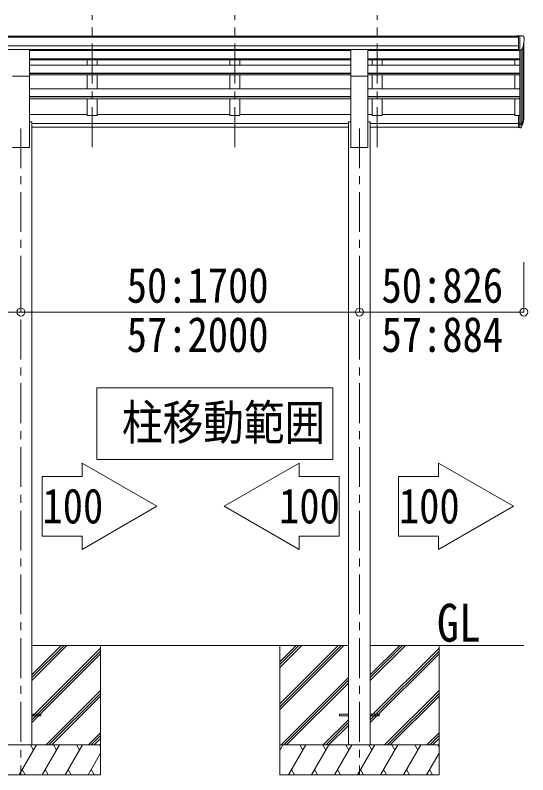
# Model space of a CAD drawing. Units: millimetres at full size, sheet at 1:40; details may follow other scales. Extents: x -11181 to 11305, y -7804 to 7716.
# Drawn here: x 4913 to 7488, y -3656 to 159 of the extents above; entities that cross this region are included whole.
import ezdxf
from ezdxf.enums import TextEntityAlignment as Align

# ---------------------------------------------------------------- set-up
doc = ezdxf.new("R2010")
doc.units = ezdxf.units.MM
doc.header["$LTSCALE"] = 40
doc.header["$PDMODE"] = 32
doc.header["$PDSIZE"] = 40
doc.linetypes.add('CHAIN1', pattern=[8, 5, -1, 1, -1])
doc.layers.add('0-4_TABLE1', color=7, linetype='Continuous', lineweight=9)
doc.styles.add('ＭＳ ゴシック', font='')
doc.styles.get('ＭＳ ゴシック').set_extended_font_data('MS Gothic')

msp = doc.modelspace()

# ---------------------------------------------------------------- linework, layer by layer
at = {"layer": '0-4_TABLE1', "color": 5, "linetype": 'CHAIN1'}
for p, q in [((5299.7, -503.89), (5299.7, 158.63)), ((6015.7, -503.89), (6015.7, 158.63)), ((6731.7, -503.89), (6731.7, 158.63)), ((4941.7, -410.1), (4941.7, -3656.23)), ((6641.7, -410.1), (6641.7, -3656.23))]:
    msp.add_line(p, q, dxfattribs=at)
at = {"layer": '0-4_TABLE1', "color": 4}
for p, q in [((2442.2, 53.44), (7441.2, 53.44)), ((2442.2, 48.08), (7441.2, 48.08)), ((2442.2, 4.56), (7441.2, 4.56)), ((7467.7, -346.97), (7467.7, 17.27)), ((2442.2, -13.11), (7441.2, -13.11)), ((4984.2, -15.48), (6599.2, -15.48)), ((4984.2, -18), (6599.2, -18)), ((5274.7, -15.48), (5274.7, -18)), ((5324.7, -15.48), (5324.7, -18)), ((5990.7, -15.48), (5990.7, -18)), ((6040.7, -15.48), (6040.7, -18)), ((6684.2, -15.6), (7441.2, -15.6)), ((6684.2, -18), (7447.7, -18)), ((6706.7, -15.6), (6706.7, -18)), ((6756.7, -15.6), (6756.7, -18)), ((7447.7, -17.36), (7447.7, -344.8)), ((7453.7, -16.88), (7453.7, -389.24)), ((7463.42, -1.53), (7463.42, -371.24)), ((4984.2, -60.03), (6599.2, -60.03)), ((4984.2, -61.72), (6599.2, -61.72)), ((4984.2, -65.31), (6599.2, -65.31)), ((5274.7, -65.31), (5274.7, -92.41)), ((5324.7, -65.31), (5324.7, -92.41)), ((5990.7, -65.31), (5990.7, -92.41)), ((6040.7, -65.31), (6040.7, -92.41)), ((6684.2, -60.03), (7447.7, -60.03)), ((6684.2, -61.72), (7447.7, -61.72)), ((6684.2, -65.31), (7447.7, -65.31)), ((6706.7, -65.31), (6706.7, -92.41)), ((6756.7, -65.31), (6756.7, -92.41)), ((7422.7, -92.41), (7422.7, -65.31)), ((4984.2, -92.41), (6599.2, -92.41)), ((6684.2, -92.41), (7447.7, -92.41)), ((4984.2, -133.03), (6599.2, -133.03)), ((4984.2, -134.72), (6599.2, -134.72)), ((4984.2, -141.51), (6599.2, -141.51)), ((4984.2, -506.24), (4984.2, -148.23)), ((5274.7, -141.51), (5274.7, -210.89)), ((5324.7, -141.51), (5324.7, -210.89)), ((5990.7, -141.51), (5990.7, -210.89)), ((6040.7, -141.51), (6040.7, -210.89)), ((6599.2, -506.24), (6599.2, -148.23)), ((6684.2, -133.03), (7447.7, -133.03)), ((6684.2, -134.72), (7447.7, -134.72)), ((6684.2, -141.51), (7447.7, -141.51)), ((6684.2, -506.24), (6684.2, -148.23)), ((6706.7, -141.51), (6706.7, -210.89)), ((6756.7, -141.51), (6756.7, -210.89)), ((7422.7, -210.89), (7422.7, -141.51)), ((4984.2, -210.89), (6599.2, -210.89)), ((6684.2, -210.89), (7447.7, -210.89)), ((4984.2, -250.03), (6599.2, -250.03)), ((4984.2, -251.7), (6599.2, -251.7)), ((4984.2, -261.34), (6599.2, -261.34)), ((5274.7, -261.34), (5274.7, -345.63)), ((5990.7, -261.34), (5990.7, -345.63)), ((6684.2, -250.03), (7447.7, -250.03)), ((6684.2, -251.7), (7447.7, -251.7)), ((6684.2, -261.34), (7447.7, -261.34)), ((6706.7, -261.34), (6706.7, -345.63)), ((7422.7, -345.63), (7422.7, -261.34)), ((4984.2, -340.83), (5274.7, -340.83)), ((5324.7, -340.41), (5990.7, -340.41)), ((6040.7, -340.41), (6599.2, -340.41)), ((6684.2, -340.41), (6706.7, -340.41)), ((6756.7, -340.41), (7422.7, -340.41)), ((4984.2, -376.24), (4996.7, -376.24)), ((4996.7, -376.24), (4996.7, -3506.23)), ((6586.7, -376.24), (6599.2, -376.24)), ((6586.7, -376.24), (6586.7, -3506.23)), ((6684.2, -376.24), (6696.7, -376.24)), ((6696.7, -376.24), (6696.7, -3506.23)), ((7441.2, -345.63), (7422.7, -345.63)), ((4996.7, -384.71), (6586.7, -384.71)), ((4996.7, -386.1), (6586.7, -386.1)), ((4996.7, -403.27), (6586.7, -403.27)), ((6696.7, -384.71), (7441.2, -384.71)), ((6696.7, -386.1), (7441.2, -386.1)), ((6696.7, -403.27), (7441.2, -403.27)), ((4899.2, -506.24), (4984.2, -506.24)), ((6599.2, -506.24), (6684.2, -506.24)), ((5041.7, -3351.74), (4996.7, -3351.74)), ((5041.7, -3351.74), (5041.7, -3360.74)), ((6541.7, -3351.74), (6541.7, -3360.74)), ((6586.7, -3351.74), (6541.7, -3351.74)), ((6741.7, -3351.74), (6696.7, -3351.74)), ((6741.7, -3351.74), (6741.7, -3360.74)), ((5041.7, -3360.74), (4996.7, -3360.74)), ((6586.7, -3360.74), (6541.7, -3360.74)), ((6741.7, -3360.74), (6696.7, -3360.74))]:
    msp.add_line(p, q, dxfattribs=at)
at = {"layer": '0-4_TABLE1'}
for p, q in [((7441.2, 55.63), (7431.2, 55.54)), ((7431.2, 53.44), (7431.2, 55.54)), ((7441.2, -16.36), (7441.2, 55.63)), ((7459.7, 55.63), (7441.2, 55.63)), ((7447.7, -17.36), (7447.7, 55.63)), ((7459.7, 55.63), (7462.03, 55.48)), ((7462.79, 55.06), (7466.86, 49.25)), ((7469.7, 46.26), (7469.7, 45.63)), ((7455.32, -15.54), (7464.6, 0.52)), ((4899.2, -14.24), (4984.2, -14.24)), ((4984.2, -148.39), (4984.2, -14.24)), ((6599.2, -14.24), (6684.2, -14.24)), ((6599.2, -148.39), (6599.2, -14.24)), ((6684.2, -148.39), (6684.2, -14.24)), ((7441.2, -16.36), (7447.7, -16.36)), ((7447.7, -17.36), (7452.91, -17.04)), ((4899.2, -148.39), (4984.2, -148.39)), ((6599.2, -148.39), (6684.2, -148.39)), ((7441.2, -344.8), (7441.2, -405.86)), ((7441.2, -344.8), (7447.7, -344.8)), ((7447.7, -344.8), (7447.7, -406.68)), ((7454.13, -388.76), (7463.89, -370.35)), ((7465.31, -370.84), (7455.14, -390.01)), ((7441.2, -383.11), (7447.7, -383.11)), ((7441.2, -388.51), (7447.7, -388.51)), ((7441.2, -405.86), (7447.7, -405.86)), ((7447.7, -389.51), (7452.83, -389.51)), ((7447.7, -391.51), (7452.55, -391.51)), ((7447.7, -406.68), (7452.55, -406.68)), ((7462.72, -387.7), (7455.14, -405.18)), ((5322.67, -2072.73), (5322.67, -1712.73)), ((5322.67, -1712.73), (6507.62, -1712.73)), ((6507.62, -1712.73), (6507.62, -2072.73)), ((5249.07, -2090.74), (5249.07, -2157.94)), ((6507.62, -2072.73), (5322.67, -2072.73)), ((6339.08, -2090.74), (6339.08, -2157.94)), ((7039.35, -2090.74), (7039.35, -2157.94)), ((5249.07, -2457.54), (5048.67, -2457.54)), ((5249.07, -2457.54), (5249.07, -2524.74)), ((6339.08, -2457.54), (6539.48, -2457.54)), ((6339.08, -2457.54), (6339.08, -2524.74)), ((7039.35, -2457.54), (6838.95, -2457.54)), ((7039.35, -2457.54), (7039.35, -2524.74)), ((4996.7, -3006.24), (6586.7, -3006.24)), ((4996.7, -3182.07), (5172.53, -3006.24)), ((4996.7, -3167.92), (5158.39, -3006.24)), ((4996.7, -3153.78), (5144.25, -3006.24)), ((5341.7, -3006.24), (5341.7, -3656.23)), ((6241.7, -3300.41), (6535.88, -3006.24)), ((6241.7, -3314.55), (6550.02, -3006.24)), ((6241.7, -3328.7), (6564.16, -3006.24)), ((6241.7, -3116.57), (6352.03, -3006.24)), ((6241.7, -3102.42), (6337.89, -3006.24)), ((6241.7, -3088.28), (6323.75, -3006.24)), ((6696.7, -3006.24), (7467.7, -3006.24)), ((6696.7, -3182.07), (6872.53, -3006.24)), ((6696.7, -3167.92), (6858.39, -3006.24)), ((6696.7, -3153.78), (6844.25, -3006.24)), ((7041.7, -3006.24), (7041.7, -3656.23)), ((4996.7, -3365.91), (5341.7, -3020.91)), ((4996.7, -3380.05), (5341.7, -3035.06)), ((4996.7, -3394.2), (5341.7, -3049.2)), ((6696.7, -3365.91), (7041.7, -3020.91)), ((6696.7, -3380.05), (7041.7, -3035.06)), ((6696.7, -3394.2), (7041.7, -3049.2)), ((6248.01, -3506.23), (6586.7, -3167.55)), ((6262.15, -3506.23), (6586.7, -3181.69)), ((6276.29, -3506.23), (6586.7, -3195.83)), ((5068.51, -3506.23), (5341.7, -3233.05)), ((6768.51, -3506.23), (7041.7, -3233.05)), ((5082.65, -3506.23), (5341.7, -3247.19)), ((5096.79, -3506.23), (5341.7, -3261.33)), ((6782.65, -3506.23), (7041.7, -3247.19)), ((6796.79, -3506.23), (7041.7, -3261.33)), ((6460.14, -3506.23), (6586.7, -3379.68)), ((6474.28, -3506.23), (6586.7, -3393.82)), ((6488.43, -3506.23), (6586.7, -3407.96)), ((5280.64, -3506.23), (5341.7, -3445.18)), ((5294.78, -3506.23), (5341.7, -3459.32)), ((6980.64, -3506.23), (7041.7, -3445.18)), ((6994.78, -3506.23), (7041.7, -3459.32)), ((5341.7, -3506.23), (4541.7, -3506.23)), ((4932.86, -3656.23), (5019.46, -3506.23)), ((5004.46, -3532.22), (4989.46, -3506.23)), ((5048.33, -3656.23), (5134.93, -3506.23)), ((5119.93, -3532.22), (5104.93, -3506.23)), ((5163.8, -3656.23), (5250.4, -3506.23)), ((5220.4, -3506.23), (5235.4, -3532.22)), ((5308.93, -3506.23), (5341.7, -3473.46)), ((5335.87, -3506.23), (5341.7, -3516.33)), ((7041.7, -3506.23), (6241.7, -3506.23)), ((6241.7, -3533.74), (6257.58, -3506.23)), ((6286.45, -3656.23), (6373.05, -3506.23)), ((6358.05, -3532.22), (6343.05, -3506.23)), ((6401.92, -3656.23), (6488.52, -3506.23)), ((6473.52, -3532.22), (6458.52, -3506.23)), ((6517.39, -3656.23), (6603.99, -3506.23)), ((6588.99, -3532.22), (6573.99, -3506.23)), ((6632.86, -3656.23), (6719.46, -3506.23)), ((6704.46, -3532.22), (6689.46, -3506.23)), ((6748.33, -3656.23), (6834.93, -3506.23)), ((6819.93, -3532.22), (6804.93, -3506.23)), ((6863.8, -3656.23), (6950.4, -3506.23)), ((6920.4, -3506.23), (6935.4, -3532.22)), ((7008.93, -3506.23), (7041.7, -3473.46)), ((7035.87, -3506.23), (7041.7, -3516.33)), ((5279.27, -3656.23), (5341.7, -3548.1)), ((6979.27, -3656.23), (7041.7, -3548.1)), ((4947.86, -3630.25), (4962.86, -3656.23)), ((5063.33, -3630.26), (5078.33, -3656.23)), ((5178.8, -3630.26), (5193.79, -3656.23)), ((5294.27, -3630.26), (5309.26, -3656.23)), ((6301.45, -3630.26), (6316.44, -3656.23)), ((6416.92, -3630.26), (6431.91, -3656.23)), ((6532.39, -3630.25), (6547.39, -3656.23)), ((6647.86, -3630.25), (6662.86, -3656.23)), ((6763.33, -3630.26), (6778.33, -3656.23)), ((6878.8, -3630.26), (6893.79, -3656.23)), ((6994.27, -3630.26), (7009.26, -3656.23))]:
    msp.add_line(p, q, dxfattribs=at)
at = {"layer": '0-4_TABLE1', "color": 6}
for p, q in [((4941.7, -1332.17), (4941.7, -1082.17)), ((6641.7, -1332.17), (6641.7, -1082.17)), ((7467.7, -1332.17), (7467.7, -1082.17)), ((6141.7, -1332.17), (3241.7, -1332.17)), ((7467.7, -1332.17), (6141.7, -1332.17))]:
    msp.add_line(p, q, dxfattribs=at)
at = {"layer": '0-4_TABLE1', "color": 4}
for points in [[(5324.7, -261.34), (5324.7, -345.63), (5274.7, -345.63)], [(6040.7, -261.34), (6040.7, -345.63), (5990.7, -345.63)], [(6756.7, -261.34), (6756.7, -345.63), (6706.7, -345.63)]]:
    msp.add_lwpolyline(points, dxfattribs=at)
at = {"layer": '0-4_TABLE1'}
for points in [[(5249.07, -2524.74), (5624.92, -2307.74), (5249.07, -2090.74)], [(6339.08, -2524.74), (5963.22, -2307.74), (6339.08, -2090.74)], [(7039.35, -2524.74), (7415.21, -2307.74), (7039.35, -2090.74)], [(5249.07, -2157.94), (5048.67, -2157.94), (5048.67, -2457.54)], [(6339.08, -2157.94), (6539.48, -2157.94), (6539.48, -2457.54)], [(7039.35, -2157.94), (6838.95, -2157.94), (6838.95, -2457.54)], [(4541.7, -3006.24), (4541.7, -3656.23), (5341.7, -3656.23)], [(6241.7, -3006.24), (6241.7, -3656.23), (7041.7, -3656.23)]]:
    msp.add_lwpolyline(points, dxfattribs=at)
for centre, radius, start, end in [((7461.97, 54.49), 1, 35, 86.5), ((7267.7, 45.63), 202, 347.09739, 0), ((7466.7, 46.26), 3, 0, 87), ((7452.73, -14.04), 3, 273.5, 330), ((7379.75, -344.39), 88.05, 342.78929, 2.77608), ((7379.04, -348.67), 89.07, 345.58812, 5.50424), ((7334.48, -351.62), 133.22, 344.28698, 356.72013), ((7452.55, -388.51), 3, 270, 330), ((7452.55, -403.68), 3, 270, 330), ((7452.83, -388.01), 1.5, 270, 330)]:
    msp.add_arc(centre, radius, start, end, dxfattribs=at)
at = {"layer": '0-4_TABLE1', "color": 6}
for p in [(4941.7, -1332.17), (6641.7, -1332.17), (7467.7, -1332.17)]:
    msp.add_point(p, dxfattribs=at)

# ---------------------------------------------------------------- texts
at = {"layer": '0-4_TABLE1', "style": 'ＭＳ ゴシック', "width": 0.85}
for s, height, p in [('50:1700', 176, (5473.19, -1338.22)), ('50:826', 176, (6752.87, -1338.22)), ('57:2000', 176, (5473.19, -1585.52)), ('57:884', 176, (6752.87, -1585.52)), ('柱移動範囲', 176, (5449.17, -2027.49)), ('100', 176, (5049.89, -2446.5)), ('100', 176, (6238.25, -2446.5)), ('100', 176, (6840.18, -2446.5)), ('GL', 190.6, (7031.16, -3044.92))]:
    msp.add_text(s, height=height, dxfattribs=at).set_placement(p, align=Align.BOTTOM_LEFT)

doc.saveas('drawing.dxf')
